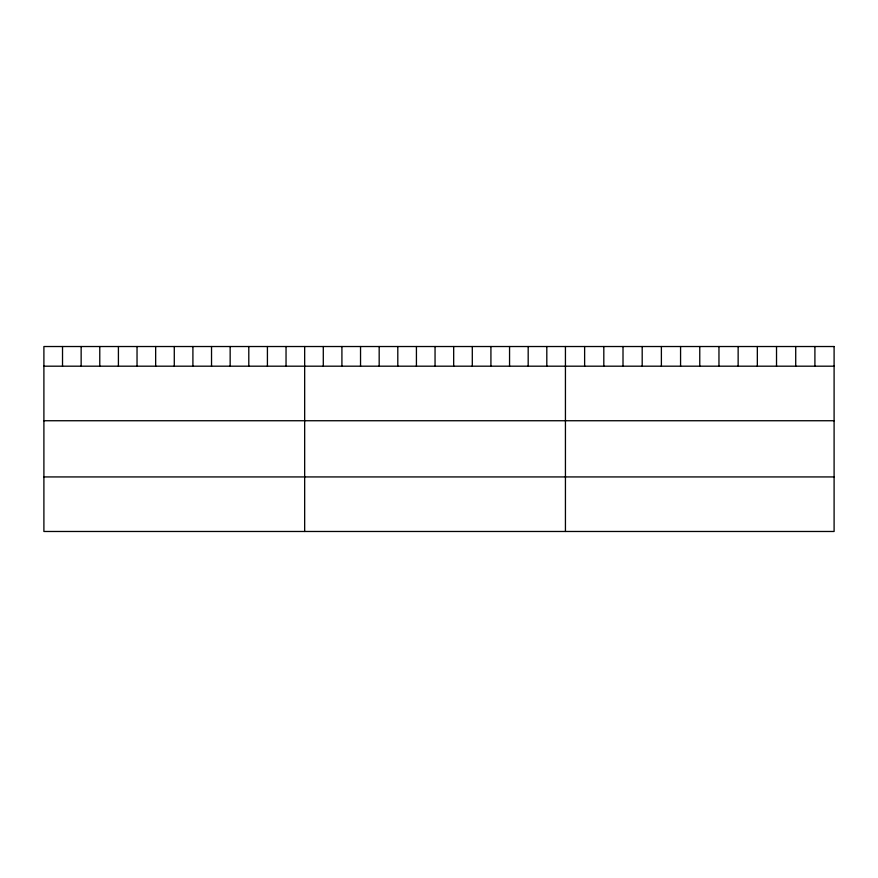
<?xml version="1.0" encoding="UTF-8"?>
<svg xmlns="http://www.w3.org/2000/svg" width="878" height="878" viewBox="0 0 878 878"><rect width="100%" height="100%" fill="white"/><g stroke="black" fill="none" stroke-linecap="round" stroke-linejoin="round"><path stroke-width="1.32" d="M43.9 366.192L834.1 366.192M43.9 420.738L834.1 420.738M43.9 476.93L834.1 476.93M814.905 346.525L814.905 366.192M795.72 346.525L795.72 366.192M776.525 346.525L776.525 366.192M757.341 346.525L757.341 366.192M738.146 346.525L738.146 366.192M718.961 346.525L718.961 366.192M699.766 346.525L699.766 366.192M680.571 346.525L680.571 366.192M661.386 346.525L661.386 366.192M642.191 346.525L642.191 366.192M623.007 346.525L623.007 366.192M603.812 346.525L603.812 366.192M584.627 346.525L584.627 366.192M565.432 346.525L565.432 531.475M546.807 346.525L546.807 366.192M528.183 346.525L528.183 366.192M509.558 346.525L509.558 366.192M490.923 346.525L490.923 366.192M472.298 346.525L472.298 366.192M453.674 346.525L453.674 366.192M435.049 346.525L435.049 366.192M416.424 346.525L416.424 366.192M397.8 346.525L397.8 366.192M379.175 346.525L379.175 366.192M360.54 346.525L360.54 366.192M341.915 346.525L341.915 366.192M323.291 346.525L323.291 366.192M304.666 346.525L304.666 531.475M286.041 346.525L286.041 366.192M267.417 346.525L267.417 366.192M248.792 346.525L248.792 366.192M230.157 346.525L230.157 366.192M211.532 346.525L211.532 366.192M192.908 346.525L192.908 366.192M174.283 346.525L174.283 366.192M155.658 346.525L155.658 366.192M137.034 346.525L137.034 366.192M118.409 346.525L118.409 366.192M99.774 346.525L99.774 366.192M81.149 346.525L81.149 366.192M62.525 346.525L62.525 366.192M834.1 346.525L43.9 346.525L43.9 531.475L834.1 531.475L834.1 346.525"/></g></svg>
